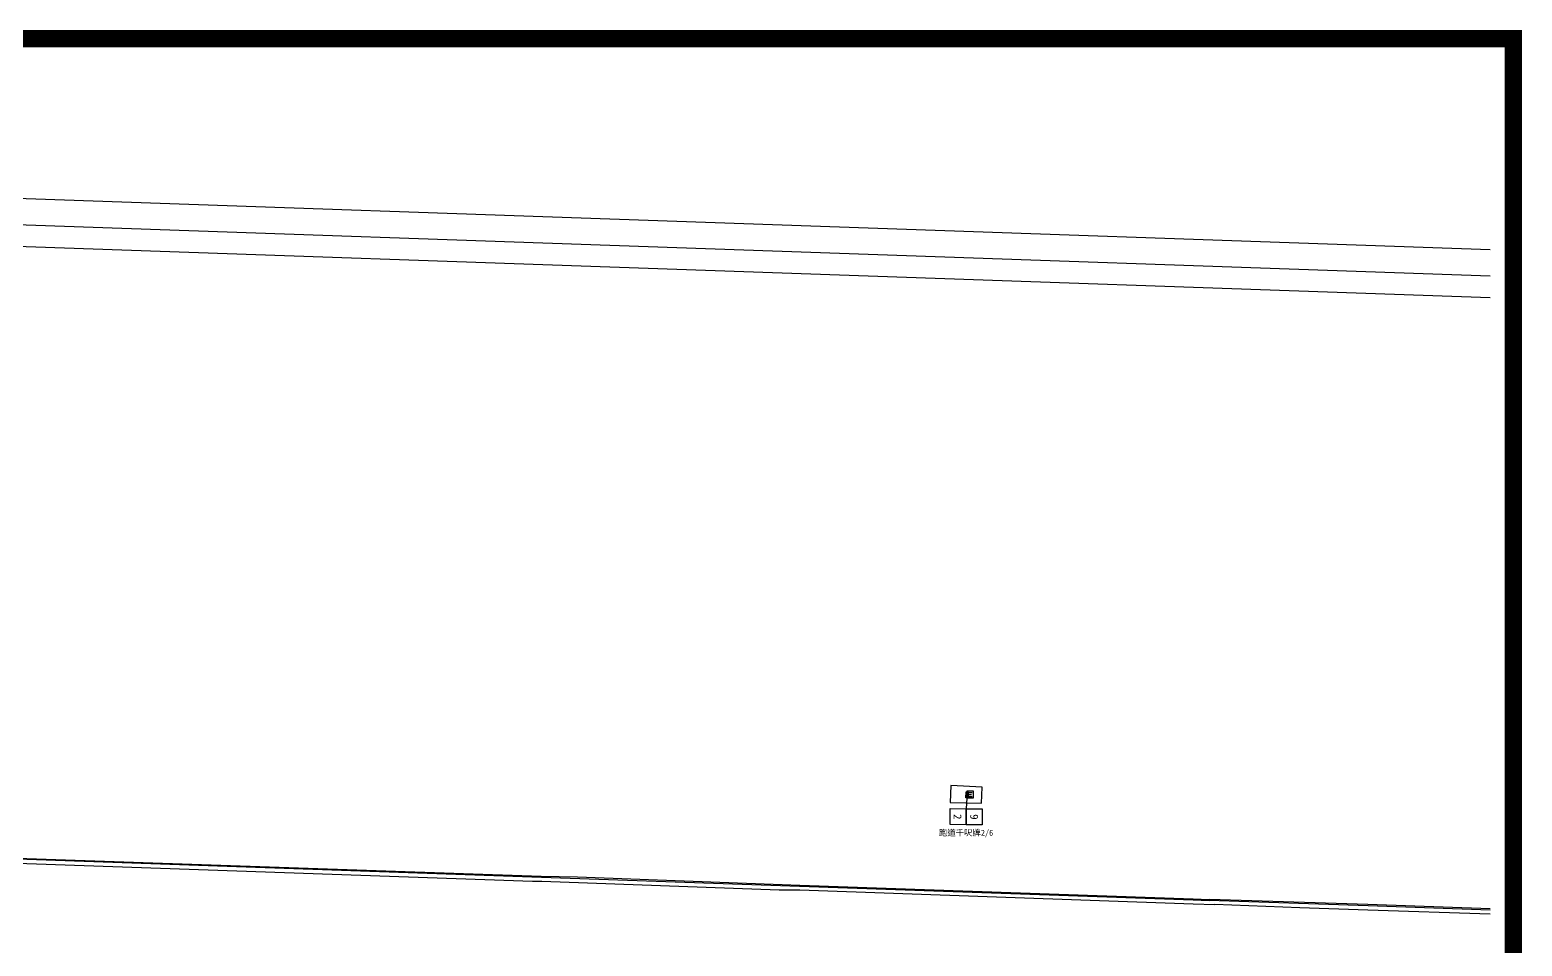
# Model space of a CAD drawing. Extents: x 71210 to 87171, y -11349 to 219.
# Drawn here: x 84373 to 87171, y -1498 to 219 of the extents above; entities that cross this region are included whole.
import ezdxf
from ezdxf.enums import TextEntityAlignment as Align

# ---------------------------------------------------------------- set-up
doc = ezdxf.new("R2010")
doc.units = 0
doc.layers.add('圖框', color=7, linetype='Continuous')
doc.layers.add('建築', color=7, linetype='Continuous')
doc.styles.add('STYLE1', font='')
doc.styles.add('細明體', font='')
doc.styles.get('STYLE1').set_extended_font_data('MingLiU')
doc.styles.get('細明體').set_extended_font_data('細明體')

msp = doc.modelspace()

# ---------------------------------------------------------------- linework, layer by layer
at = {"linetype": 'Continuous', "elevation": 31.5}
msp.add_lwpolyline([(86130, -1220.7), (86142.5, -1220.7), (86142.5, -1208.2), (86130, -1208.2)], close=True, dxfattribs=at)
at = {"color": 7, "linetype": 'Continuous', "elevation": 31.5}
for points in [[(86132.5, -1210.7), (86140, -1210.7)], [(86132.5, -1210.7), (86132.5, -1218.2)], [(86132.5, -1214.5), (86138.7, -1214.5)], [(86132.5, -1218.2), (86140, -1218.2)]]:
    msp.add_lwpolyline(points, dxfattribs=at)
at = {"layer": '圖框', "const_width": 32.6}
msp.add_lwpolyline([(87154.9, 202.6), (87154.9, -11332.3), (71266.1, -11332.3), (71266.1, 202.6)], close=True, dxfattribs=at)
at = {"layer": '建築', "ltscale": 1000}
for p, q in [((83613.5, -71.1, 31), (87110.9, -193.1, 31)), ((83533.5, -117.7, 31), (87110.9, -242.4, 31)), ((83532.3, -158, 31), (87110.9, -282.7, 31)), ((86099.8, -1197.4, 31.1), (86098.7, -1229.4, 31.1)), ((86158.9, -1200.2, 31.1), (86099.8, -1197.4, 31.1)), ((86157.7, -1230.3, 31.1), (86158.9, -1200.2, 31.1)), ((86098.7, -1229.4, 31.1), (86157.7, -1230.3, 31.1)), ((86128.4, -1220.5, 43.2), (86128.8, -1209.2, 43.2)), ((86131.4, -1220.6, 43.2), (86128.4, -1220.5, 43.2)), ((86128.8, -1209.2, 43.2), (86131.8, -1209.3, 43.2)), ((86129.9, -1220.6, 43.2), (86128.8, -1240.8, 43.2)), ((86131.8, -1209.3, 43.2), (86131.4, -1220.6, 43.2)), ((86098.7, -1270.7, 43.2), (86098.8, -1240.7, 43.2)), ((86098.8, -1240.7, 43.2), (86128.8, -1240.8, 43.2)), ((86128.8, -1240.8, 43.2), (86128.7, -1270.8, 43.2)), ((86128.7, -1270.8, 43.2), (86128.8, -1240.8, 43.2)), ((86128.8, -1240.8, 43.2), (86158.8, -1241, 43.2)), ((86158.8, -1241, 43.2), (86158.7, -1271, 43.2)), ((86128.7, -1270.8, 43.2), (86098.7, -1270.7, 43.2)), ((86158.7, -1271, 43.2), (86128.7, -1270.8, 43.2)), ((83664.9, -1309.7, -12.7), (84385.9, -1334.8, -12.7)), ((83670.2, -1311.4, -12.7), (84386, -1336, -12.7)), ((84065.3, -1332.7, -12.7), (84386.1, -1344.3, -12.7)), ((84385.9, -1334.8, -12.7), (85332, -1367, -12.7)), ((84386, -1336, -12.7), (85332.7, -1368.9, -12.7)), ((84386.1, -1344.3, -12.7), (85315.5, -1376.9, -12.7)), ((85332, -1367, -12.7), (85400.1, -1368.7, -12.7)), ((85332.7, -1368.9, -12.7), (85816.6, -1385.9, -12.7)), ((85400.1, -1368.7, -12.7), (85816.7, -1384.1, -12.7)), ((85315.5, -1376.9, -12.7), (85333.3, -1376.9, -12.7)), ((85333.3, -1376.9, -12.7), (85778.4, -1392.7, -12.7)), ((85778.4, -1392.7, -12.7), (85817, -1393, -12.7)), ((85816.6, -1385.9, -12.7), (86554.6, -1411.8, -12.7)), ((85816.7, -1384.1, -12.7), (86554.6, -1409.9, -12.7)), ((85817, -1393, -12.7), (86554.6, -1419.1, -12.7)), ((86554.6, -1409.9, -12.7), (86584.7, -1410.9, -12.7)), ((86554.6, -1411.8, -12.7), (86584.4, -1412.8, -12.7)), ((86554.6, -1419.1, -12.7), (86594.8, -1420.5, -12.7)), ((86882.4, -1423.1, -12.7), (86584.4, -1412.8, -12.7)), ((86882.1, -1420.6, -12.7), (86584.7, -1410.9, -12.7)), ((86754.4, -1426.7, -12.7), (86594.8, -1420.5, -12.7)), ((86881.8, -1430.8, -12.7), (86754.4, -1426.7, -12.7)), ((87110.9, -1428.6, -12.7), (86882.1, -1420.6, -12.7)), ((87110.9, -1431.1, -12.7), (86882.4, -1423.1, -12.7)), ((87110.9, -1438.8, -12.7), (86881.8, -1430.8, -12.7))]:
    msp.add_line(p, q, dxfattribs=at)

# ---------------------------------------------------------------- texts
at = {"layer": '建築', "ltscale": 1000, "style": 'STYLE1'}
for s, rotation, p in [('2', 269.7584, (86112.7, -1255.9, 91.9)), ('6', 89.7584, (86143.7, -1256.2, 91.9))]:
    msp.add_text(s, height=15, rotation=rotation, dxfattribs=at).set_placement(p, align=Align.MIDDLE)
at = {"layer": '建築', "style": '細明體'}
msp.add_text('跑道千呎牌2/6', height=11.25, dxfattribs=at).set_placement((86077.7, -1291.6, -4.8))

doc.saveas('drawing.dxf')
